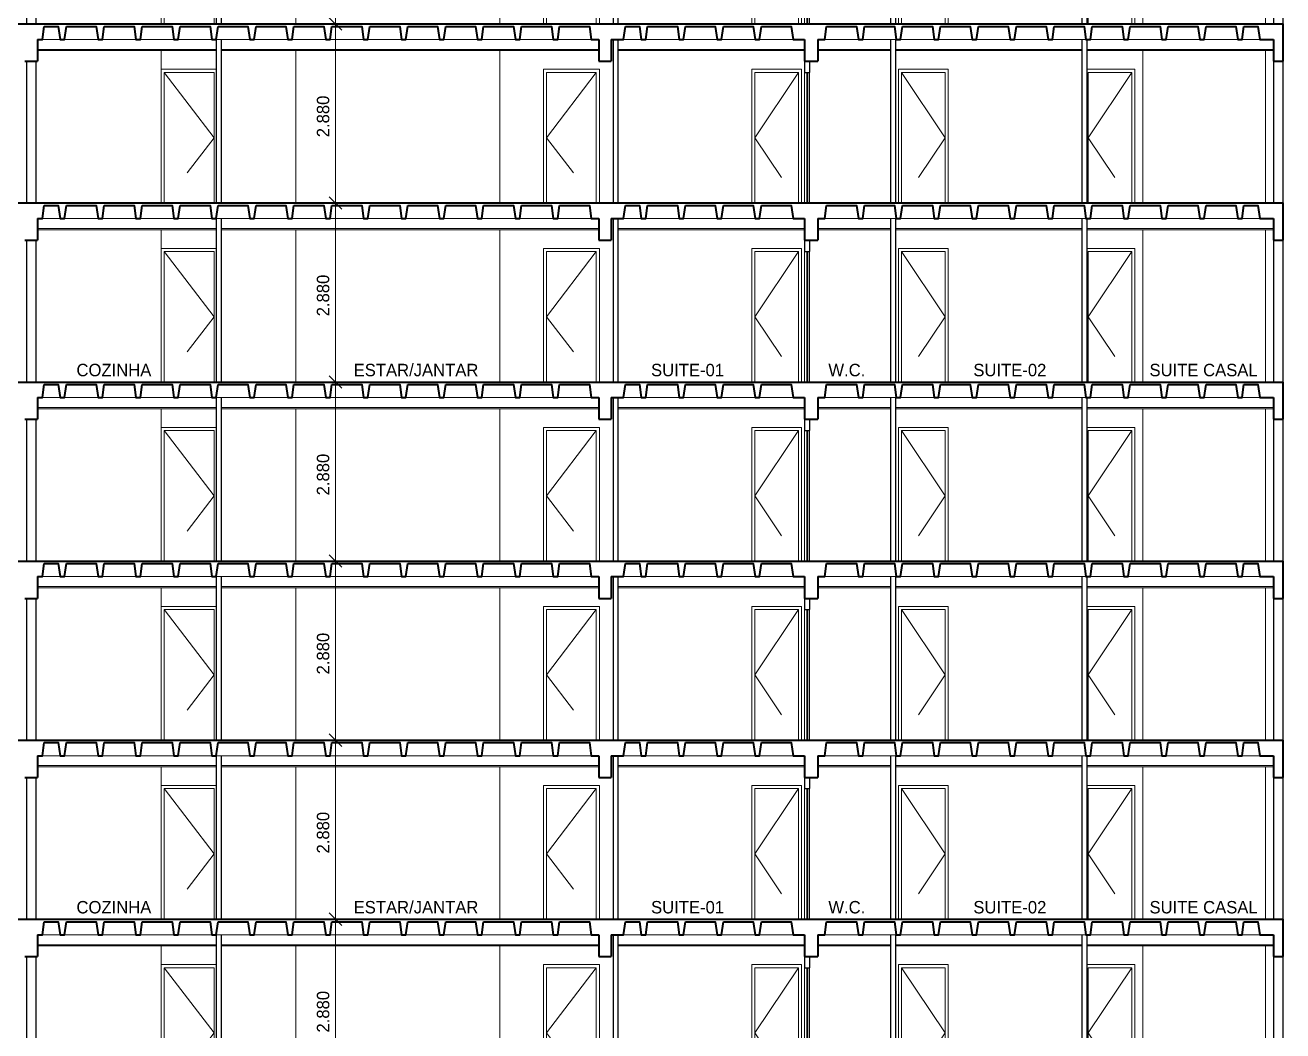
# Model space of a CAD drawing. Header units: metres. Extents: x -30 to 92, y -74 to 10.
# Drawn here: x 30.4 to 50.62, y -24.09 to -7.92 of the extents above; entities that cross this region are included whole.
import ezdxf
from ezdxf.enums import TextEntityAlignment as Align

# ---------------------------------------------------------------- set-up
doc = ezdxf.new("R2010")
doc.units = ezdxf.units.M
doc.header["$MEASUREMENT"] = 0
doc.linetypes.add('DGN Style 3', pattern=[2.84618, 2.032986, -0.813194])
for name, color, linetype, lineweight in [('34 - Mobiliário', 7, 'Continuous', 0), ('5 - Laje em Corte', 7, 'Continuous', 0), ('7 - Alvenaria', 7, 'Continuous', 0), ('CORNIJAS_VAR NA PLANTA PTIPO 1', 7, 'Continuous', 0), ('Level 1-1', 7, 'Continuous', 0), ('Level 12', 7, 'Continuous', 0), ('Level 14', 7, 'Continuous', 0), ('Level 32', 7, 'Continuous', 0)]:
    doc.layers.add(name, color=color, linetype=linetype, lineweight=lineweight)
doc.styles.add('Style-CIVIL', font='CIVIL.shx')
doc.styles.add('Style-INTL_ENGINEERING', font='INTL_ENGINEERING.shx')
doc.dimstyles.get("Standard").update_dxf_attribs({"dimtxt": 0.18, "dimasz": 0.18, "dimexe": 0.18, "dimexo": 0.0625, "dimgap": 0.09, "dimtad": 0, "dimtih": 1, "dimtoh": 1, "dimdec": 4, "dimzin": 1, "dimdsep": 46, "dimtxsty": 'Standard', "dimcen": 0, "dimadec": 0, "dimazin": 0, "dimtfac": 1, "dimtdec": 4, "dimtofl": 0, "dimtmove": 0, "dimatfit": 3, "dimfxl": 0, "dimtolj": 1, "dimtzin": 1, "dimarcsym": 0})

# ---------------------------------------------------------------- blocks, each defined once
blk = doc.blocks.new('*U17')
at = {"layer": '34 - Mobiliário', "color": 7, "linetype": 'Continuous', "lineweight": 40}
blk.add_line((0, 0.3), (0, -1.8), dxfattribs=at)
at = {"layer": 'CORNIJAS_VAR NA PLANTA PTIPO 1', "color": 7, "linetype": 'Continuous', "lineweight": 30}
for p, q in [((-0.04, 0.3), (0.04, 0.3)), ((-0.04, -1.8), (0.04, -1.8))]:
    blk.add_line(p, q, dxfattribs=at)
at = {"layer": 'CORNIJAS_VAR NA PLANTA PTIPO 1', "color": 7, "linetype": 'Continuous', "lineweight": 0}
for p, q in [((-0.04, 0.3), (-0.04, -1.8)), ((0.04, 0.3), (0.04, -1.8))]:
    blk.add_line(p, q, dxfattribs=at)
blk = doc.blocks.new('*U19')
at = {"layer": '5 - Laje em Corte', "color": 1, "linetype": 'Continuous', "lineweight": 40}
for p, q in [((-20.125, 0.25), (20.125, 0.25)), ((20.125, 0.25), (20.125, -0.35)), ((0.1, 0), (0.1, -0.35)), ((9.125, 0), (9.125, -0.35)), ((9.325, 0), (9.325, -0.35)), ((12.435, 0), (12.435, -0.35)), ((12.65, 0), (12.65, -0.35)), ((19.975, 0), (19.975, -0.35)), ((-0.1, -0.35), (0.1, -0.35)), ((9.125, -0.35), (9.325, -0.35)), ((12.435, -0.35), (12.65, -0.35)), ((19.975, -0.35), (20.125, -0.35))]:
    blk.add_line(p, q, dxfattribs=at)
at = {"layer": '5 - Laje em Corte', "color": 1, "linetype": 'Continuous', "lineweight": 0}
for p, q in [((9.005, 0), (0.18, 0)), ((12.25, 0), (9.525, 0)), ((19.755, 0), (12.76, 0))]:
    blk.add_line(p, q, dxfattribs=at)
at = {"layer": '5 - Laje em Corte', "color": 1, "linetype": 'Continuous', "lineweight": 40, "flags": 128}
for points in [[(0.1, 0), (0.18, 0), (0.21, 0.21)], [(0.21, 0.21), (0.435, 0.21), (0.465, 0), (0.535, 0), (0.565, 0.21)], [(0.565, 0.21), (1.045, 0.21), (1.075, 0), (1.145, 0), (1.175, 0.21)], [(1.175, 0.21), (1.655, 0.21), (1.685, 0), (1.755, 0), (1.785, 0.21)], [(1.785, 0.21), (2.265, 0.21), (2.295, 0), (2.365, 0), (2.395, 0.21)], [(2.395, 0.21), (2.875, 0.21), (2.905, 0), (2.975, 0), (3.005, 0.21)], [(3.005, 0.21), (3.485, 0.21), (3.515, 0), (3.585, 0), (3.615, 0.21)], [(3.615, 0.21), (4.095, 0.21), (4.125, 0), (4.195, 0), (4.225, 0.21)], [(4.225, 0.21), (4.705, 0.21), (4.735, 0), (4.805, 0), (4.835, 0.21)], [(4.835, 0.21), (5.315, 0.21), (5.345, 0), (5.415, 0), (5.445, 0.21)], [(5.445, 0.21), (5.925, 0.21), (5.955, 0), (6.025, 0), (6.055, 0.21)], [(6.055, 0.21), (6.535, 0.21), (6.565, 0), (6.635, 0), (6.665, 0.21)], [(6.665, 0.21), (7.145, 0.21), (7.175, 0), (7.245, 0), (7.275, 0.21)], [(7.275, 0.21), (7.755, 0.21), (7.785, 0), (7.855, 0), (7.885, 0.21)], [(7.885, 0.21), (8.365, 0.21), (8.395, 0), (8.465, 0), (8.495, 0.21)], [(8.495, 0.21), (8.975, 0.21), (9.005, 0), (9.125, 0)], [(9.325, 0), (9.525, 0), (9.555, 0.21)], [(9.555, 0.21), (9.78, 0.21), (9.81, 0), (9.88, 0), (9.91, 0.21)], [(9.91, 0.21), (10.39, 0.21), (10.42, 0), (10.49, 0), (10.52, 0.21)], [(10.52, 0.21), (11, 0.21), (11.03, 0), (11.1, 0), (11.13, 0.21)], [(11.13, 0.21), (11.61, 0.21), (11.64, 0), (11.71, 0), (11.74, 0.21)], [(11.74, 0.21), (12.22, 0.21), (12.25, 0), (12.435, 0)], [(12.65, 0), (12.76, 0), (12.79, 0.21)], [(12.79, 0.21), (13.27, 0.21), (13.3, 0), (13.37, 0), (13.4, 0.21)], [(13.4, 0.21), (13.88, 0.21), (13.91, 0), (13.98, 0), (14.01, 0.21)], [(14.01, 0.21), (14.49, 0.21), (14.52, 0), (14.59, 0), (14.62, 0.21)], [(14.62, 0.21), (15.1, 0.21), (15.13, 0), (15.2, 0), (15.23, 0.21)], [(15.23, 0.21), (15.71, 0.21), (15.74, 0), (15.81, 0), (15.84, 0.21)], [(15.84, 0.21), (16.32, 0.21), (16.35, 0), (16.42, 0), (16.45, 0.21)], [(16.45, 0.21), (16.93, 0.21), (16.96, 0), (17.03, 0), (17.06, 0.21)], [(17.06, 0.21), (17.54, 0.21), (17.57, 0), (17.64, 0), (17.67, 0.21)], [(17.67, 0.21), (18.15, 0.21), (18.18, 0), (18.25, 0), (18.28, 0.21)], [(18.28, 0.21), (18.76, 0.21), (18.79, 0), (18.86, 0), (18.89, 0.21)], [(18.89, 0.21), (19.37, 0.21), (19.4, 0), (19.47, 0), (19.5, 0.21)], [(19.5, 0.21), (19.725, 0.21), (19.755, 0), (19.975, 0)]]:
    blk.add_lwpolyline(points, dxfattribs=at)
blk = doc.blocks.new('*U16')
at = {"layer": '7 - Alvenaria', "color": 7, "linetype": 'Continuous', "lineweight": 13}
for p, q in [((2.09, 1.435), (2.09, -1.015)), ((4.255, 1.435), (4.255, -1.015)), ((7.535, 1.435), (7.535, -1.015)), ((17.875, 1.435), (17.875, -1.015)), ((19.845, 1.435), (19.845, -1.015))]:
    blk.add_line(p, q, dxfattribs=at)
at = {"layer": '7 - Alvenaria', "color": 7, "linetype": 'Continuous', "lineweight": 30}
for p, q in [((2.975, 1.615), (2.975, -1.015)), ((3.055, 1.615), (3.055, -1.015)), ((9.355, 1.615), (9.355, -1.015)), ((9.435, 1.615), (9.435, -1.015)), ((13.815, 1.615), (13.815, -1.015)), ((13.895, 1.615), (13.895, -1.015)), ((16.895, 1.615), (16.895, -1.015)), ((16.975, 1.615), (16.975, -1.015)), ((-0.075, 1.265), (-0.075, -1.015)), ((0.075, 1.265), (0.075, -1.015)), ((12.435, 1.265), (12.435, 1.085)), ((12.515, 1.265), (12.515, 1.085)), ((19.975, 1.265), (19.975, -1.015)), ((20.125, 1.265), (20.125, -1.015))]:
    blk.add_line(p, q, dxfattribs=at)
at = {"layer": 'Level 14', "color": 7, "linetype": 'Continuous', "lineweight": 0, "flags": 128}
for points in [[(2.09, -1.015), (2.975, -1.015), (2.975, 1.135), (2.09, 1.135)], [(2.14, -1.015), (2.94, -1.015), (2.94, 1.085), (2.14, 1.085)], [(8.235, -1.015), (9.135, -1.015), (9.135, 1.135), (8.235, 1.135)], [(8.285, -1.015), (9.085, -1.015), (9.085, 1.085), (8.285, 1.085)], [(11.585, -1.015), (12.385, -1.015), (12.385, 1.135), (11.585, 1.135)], [(11.635, -1.015), (12.335, -1.015), (12.335, 1.085), (11.635, 1.085)], [(13.945, -1.015), (14.745, -1.015), (14.745, 1.135), (13.945, 1.135)], [(13.995, -1.015), (14.695, -1.015), (14.695, 1.085), (13.995, 1.085)], [(16.975, -1.015), (17.745, -1.015), (17.745, 1.135), (16.975, 1.135)], [(16.995, -1.015), (17.695, -1.015), (17.695, 1.085), (16.995, 1.085)]]:
    blk.add_lwpolyline(points, close=True, dxfattribs=at)
at = {"layer": 'Level 14', "color": 7, "linetype": 'DGN Style 3', "lineweight": 0, "flags": 128}
for points in [[(2.14, 1.085), (2.94, 0.035), (2.14, -1.015)], [(9.085, 1.085), (8.285, 0.035), (9.085, -1.015)], [(12.335, 1.085), (11.635, 0.035), (12.335, -1.015)], [(13.995, 1.085), (14.695, 0.035), (13.995, -1.015)], [(17.695, 1.085), (16.995, 0.035), (17.695, -1.015)]]:
    blk.add_lwpolyline(points, dxfattribs=at)
at = {"layer": '5 - Laje em Corte', "color": 1, "linetype": 'Continuous', "lineweight": 40}
blk.add_blockref('*U19', (0, -1.265), dxfattribs=at)
at = {"layer": 'CORNIJAS_VAR NA PLANTA PTIPO 1', "color": 7, "linetype": 'Continuous', "lineweight": 30}
blk.add_blockref('*U17', (12.475, 0.785), dxfattribs=at)
blk = doc.blocks.new('*U15')
at = {"layer": 'Level 32', "color": 30, "linetype": 'Continuous', "lineweight": 13}
for p, q in [((2.975, -1.425), (0.1, -1.425)), ((2.975, -1.445), (0.1, -1.445)), ((9.125, -1.425), (3.055, -1.425)), ((9.125, -1.445), (3.055, -1.445)), ((12.435, -1.425), (9.435, -1.425)), ((12.435, -1.445), (9.435, -1.445)), ((13.815, -1.425), (12.65, -1.425)), ((13.815, -1.445), (12.65, -1.445)), ((16.895, -1.425), (13.895, -1.425)), ((16.895, -1.445), (13.895, -1.445)), ((19.975, -1.425), (16.975, -1.425)), ((19.975, -1.445), (16.975, -1.445))]:
    blk.add_line(p, q, dxfattribs=at)
at = {"layer": '7 - Alvenaria', "color": 7, "linetype": 'Continuous', "lineweight": 30}
blk.add_blockref('*U16', (0, 0), dxfattribs=at)
blk = doc.blocks.new('*U84')
at = {"layer": 'Level 12', "color": 2, "linetype": 'Continuous', "lineweight": 13, "char_height": 0.2, "attachment_point": 5, "line_spacing_factor": 1.200006, "style": 'Style-INTL_ENGINEERING'}
for s, insert in [('COZINHA\\P', (1.321, -0.033)), ('ESTAR/JANTAR\\P', (6.179, -0.033)), ('SUITE-01\\P', (10.545, -0.033)), ('W.C.\\P', (13.106, -0.033)), ('SUITE-02\\P', (15.727, -0.033)), ('SUITE CASAL\\P', (18.842, -0.033))]:
    blk.add_mtext(s, dxfattribs=dict(at, insert=insert))
blk = doc.blocks.new('*D88')
at = {"layer": 'Defpoints'}
for p in [(36.003, -5.018), (35.392, -6.458), (35.392, -7.898), (36.003, -7.898)]:
    blk.add_point(p, dxfattribs=at)
at = {"layer": 'Level 1-1', "color": 2, "linetype": 'Continuous', "lineweight": 0}
for p, q in [((35.292, -4.918), (35.492, -5.118)), ((35.903, -5.018), (35.292, -5.018)), ((35.392, -5.018), (35.392, -7.898)), ((35.492, -7.998), (35.292, -7.798)), ((35.903, -7.898), (35.292, -7.898))]:
    blk.add_line(p, q, dxfattribs=at)
at = {"layer": 'Level 1-1', "color": 2, "linetype": 'Continuous', "lineweight": 0, "style": 'Style-CIVIL'}
blk.add_text('2.880', height=0.2, rotation=90, dxfattribs=at).set_placement((35.192, -6.841), align=Align.MIDDLE_LEFT)
blk = doc.blocks.new('_Oblique')
at = {"color": 0, "linetype": 'ByBlock', "lineweight": -2}
blk.add_line((0.5, 0.5), (-0.5, -0.5), dxfattribs=at)
blk = doc.blocks.new('*D89')
at = {"layer": 'Defpoints'}
for p in [(36.003, -7.898), (35.392, -9.338), (35.392, -10.778), (36.003, -10.778)]:
    blk.add_point(p, dxfattribs=at)
at = {"layer": 'Level 1-1', "color": 2, "linetype": 'Continuous', "lineweight": 0}
for p, q in [((35.292, -7.798), (35.492, -7.998)), ((35.903, -7.898), (35.292, -7.898)), ((35.392, -7.898), (35.392, -10.778)), ((35.492, -10.878), (35.292, -10.678)), ((35.903, -10.778), (35.292, -10.778))]:
    blk.add_line(p, q, dxfattribs=at)
at = {"layer": 'Level 1-1', "color": 2, "linetype": 'Continuous', "lineweight": 0, "style": 'Style-CIVIL'}
blk.add_text('2.880', height=0.2, rotation=90, dxfattribs=at).set_placement((35.192, -9.721), align=Align.MIDDLE_LEFT)
blk = doc.blocks.new('*D90')
at = {"layer": 'Defpoints'}
for p in [(36.003, -10.778), (35.392, -12.218), (35.392, -13.658), (36.003, -13.658)]:
    blk.add_point(p, dxfattribs=at)
at = {"layer": 'Level 1-1', "color": 2, "linetype": 'Continuous', "lineweight": 0}
for p, q in [((35.292, -10.678), (35.492, -10.878)), ((35.903, -10.778), (35.292, -10.778)), ((35.392, -10.778), (35.392, -13.658)), ((35.492, -13.758), (35.292, -13.558)), ((35.903, -13.658), (35.292, -13.658))]:
    blk.add_line(p, q, dxfattribs=at)
at = {"layer": 'Level 1-1', "color": 2, "linetype": 'Continuous', "lineweight": 0, "style": 'Style-CIVIL'}
blk.add_text('2.880', height=0.2, rotation=90, dxfattribs=at).set_placement((35.192, -12.601), align=Align.MIDDLE_LEFT)
blk = doc.blocks.new('*D91')
at = {"layer": 'Defpoints'}
for p in [(36.003, -13.658), (35.392, -15.098), (35.392, -16.538), (36.003, -16.538)]:
    blk.add_point(p, dxfattribs=at)
at = {"layer": 'Level 1-1', "color": 2, "linetype": 'Continuous', "lineweight": 0}
for p, q in [((35.292, -13.558), (35.492, -13.758)), ((35.903, -13.658), (35.292, -13.658)), ((35.392, -13.658), (35.392, -16.538)), ((35.492, -16.638), (35.292, -16.438)), ((35.903, -16.538), (35.292, -16.538))]:
    blk.add_line(p, q, dxfattribs=at)
at = {"layer": 'Level 1-1', "color": 2, "linetype": 'Continuous', "lineweight": 0, "style": 'Style-CIVIL'}
blk.add_text('2.880', height=0.2, rotation=90, dxfattribs=at).set_placement((35.192, -15.481), align=Align.MIDDLE_LEFT)
blk = doc.blocks.new('*D92')
at = {"layer": 'Defpoints'}
for p in [(36.003, -16.538), (35.392, -17.978), (35.392, -19.418), (36.003, -19.418)]:
    blk.add_point(p, dxfattribs=at)
at = {"layer": 'Level 1-1', "color": 2, "linetype": 'Continuous', "lineweight": 0}
for p, q in [((35.292, -16.438), (35.492, -16.638)), ((35.903, -16.538), (35.292, -16.538)), ((35.392, -16.538), (35.392, -19.418)), ((35.492, -19.518), (35.292, -19.318)), ((35.903, -19.418), (35.292, -19.418))]:
    blk.add_line(p, q, dxfattribs=at)
at = {"layer": 'Level 1-1', "color": 2, "linetype": 'Continuous', "lineweight": 0, "style": 'Style-CIVIL'}
blk.add_text('2.880', height=0.2, rotation=90, dxfattribs=at).set_placement((35.192, -18.361), align=Align.MIDDLE_LEFT)
blk = doc.blocks.new('*D93')
at = {"layer": 'Defpoints'}
for p in [(36.003, -19.418), (35.392, -20.858), (35.392, -22.298), (36.003, -22.298)]:
    blk.add_point(p, dxfattribs=at)
at = {"layer": 'Level 1-1', "color": 2, "linetype": 'Continuous', "lineweight": 0}
for p, q in [((35.292, -19.318), (35.492, -19.518)), ((35.903, -19.418), (35.292, -19.418)), ((35.392, -19.418), (35.392, -22.298)), ((35.492, -22.398), (35.292, -22.198)), ((35.903, -22.298), (35.292, -22.298))]:
    blk.add_line(p, q, dxfattribs=at)
at = {"layer": 'Level 1-1', "color": 2, "linetype": 'Continuous', "lineweight": 0, "style": 'Style-CIVIL'}
blk.add_text('2.880', height=0.2, rotation=90, dxfattribs=at).set_placement((35.192, -21.241), align=Align.MIDDLE_LEFT)
blk = doc.blocks.new('*D94')
at = {"layer": 'Defpoints'}
for p in [(36.003, -22.298), (35.392, -23.738), (35.392, -25.178), (36.003, -25.178)]:
    blk.add_point(p, dxfattribs=at)
at = {"layer": 'Level 1-1', "color": 2, "linetype": 'Continuous', "lineweight": 0}
for p, q in [((35.292, -22.198), (35.492, -22.398)), ((35.903, -22.298), (35.292, -22.298)), ((35.392, -22.298), (35.392, -25.178)), ((35.492, -25.278), (35.292, -25.078)), ((35.903, -25.178), (35.292, -25.178))]:
    blk.add_line(p, q, dxfattribs=at)
at = {"layer": 'Level 1-1', "color": 2, "linetype": 'Continuous', "lineweight": 0, "style": 'Style-CIVIL'}
blk.add_text('2.880', height=0.2, rotation=90, dxfattribs=at).set_placement((35.192, -24.121), align=Align.MIDDLE_LEFT)

msp = doc.modelspace()

# ---------------------------------------------------------------- block references
at = {"layer": 'Level 12', "color": 2, "linetype": 'Continuous', "lineweight": 13}
for p in [(30.508, -13.4336), (30.508, -22.0736)]:
    msp.add_blockref('*U84', p, dxfattribs=at)
at = {"layer": 'Level 32', "color": 30, "linetype": 'Continuous', "lineweight": 13}
for p in [(30.4994, -6.8829), (30.4994, -9.7629), (30.4994, -12.6429), (30.4994, -15.5229), (30.4994, -18.4029), (30.4994, -21.2829), (30.4994, -24.1629)]:
    msp.add_blockref('*U15', p, dxfattribs=at)

# ---------------------------------------------------------------- dimensions: what is measured, and where the dimension line sits
at = {"layer": 'Level 1-1', "color": 2, "linetype": 'Continuous', "lineweight": 0}
for base, p1, p2, picture, middle in [((35.3919, -7.8979), (36.0029, -5.0179), (36.0029, -7.8979), '*D88', (35.3919, -6.4579)), ((35.3919, -10.7779), (36.0029, -7.8979), (36.0029, -10.7779), '*D89', (35.3919, -9.3379)), ((35.3919, -13.6579), (36.0029, -10.7779), (36.0029, -13.6579), '*D90', (35.3919, -12.2179)), ((35.3919, -16.5379), (36.0029, -13.6579), (36.0029, -16.5379), '*D91', (35.3919, -15.0979)), ((35.3919, -19.4179), (36.0029, -16.5379), (36.0029, -19.4179), '*D92', (35.3919, -17.9779)), ((35.3919, -22.2979), (36.0029, -19.4179), (36.0029, -22.2979), '*D93', (35.3919, -20.8579)), ((35.3919, -25.1779), (36.0029, -22.2979), (36.0029, -25.1779), '*D94', (35.3919, -23.7379))]:
    dim = msp.add_linear_dim(base=base, p1=p1, p2=p2, angle=270, dimstyle='Standard', override={"dimtxt": 0.2, "dimasz": 0.2, "dimexe": 0.1, "dimexo": 0.1, "dimgap": 0.1, "dimtad": 1, "dimtih": 0, "dimtoh": 0, "dimdec": 3, "dimzin": 3, "dimtxsty": 'Style-CIVIL', "dimblk": 'Oblique', "dimclre": 2, "dimtdec": 3, "dimatfit": 1, "dimtolj": 0, "dimtzin": 3, "dimlwe": 0}, dxfattribs=at)
    dim.commit()
    dim.dimension.update_dxf_attribs({"geometry": picture, "text_midpoint": middle})

doc.saveas('drawing.dxf')
